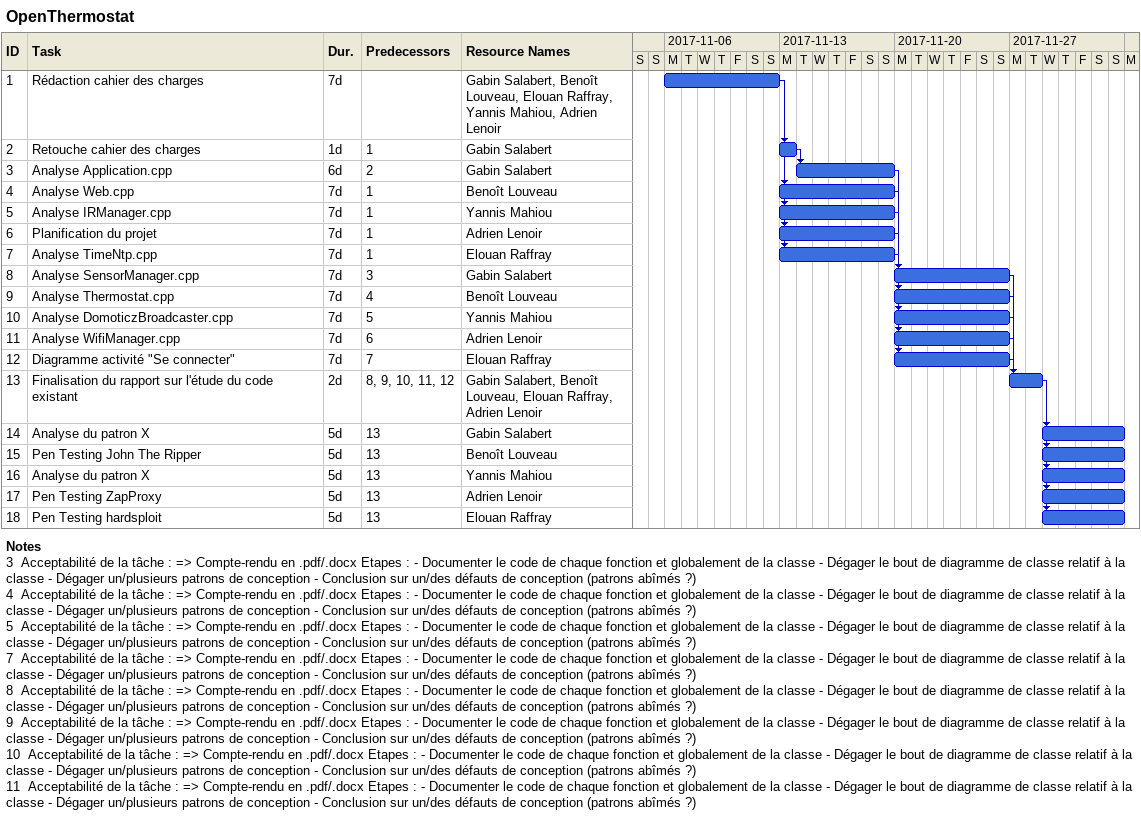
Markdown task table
OpenThermostat

| ID | Task | Duration | Start | Finish | Predecessors | Resources |
|---|---|---|---|---|---|---|
| 1 | Rédaction cahier des charges | 7d | 2017-11-06 | 2017-11-12 |  | Gabin Salabert, Benoît Louveau, Elouan Raffray, Yannis Mahiou, Adrien Lenoir |
| 2 | Retouche cahier des charges | 1d | 2017-11-13 | 2017-11-13 | 1 | Gabin Salabert |
| 3 | Analyse Application.cpp | 6d | 2017-11-14 | 2017-11-19 | 2 | Gabin Salabert |
| 4 | Analyse Web.cpp | 7d | 2017-11-13 | 2017-11-19 | 1 | Benoît Louveau |
| 5 | Analyse IRManager.cpp | 7d | 2017-11-13 | 2017-11-19 | 1 | Yannis Mahiou |
| 6 | Planification du projet | 7d | 2017-11-13 | 2017-11-19 | 1 | Adrien Lenoir |
| 7 | Analyse TimeNtp.cpp | 7d | 2017-11-13 | 2017-11-19 | 1 | Elouan Raffray |
| 8 | Analyse SensorManager.cpp | 7d | 2017-11-20 | 2017-11-26 | 3 | Gabin Salabert |
| 9 | Analyse Thermostat.cpp | 7d | 2017-11-20 | 2017-11-26 | 4 | Benoît Louveau |
| 10 | Analyse DomoticzBroadcaster.cpp | 7d | 2017-11-20 | 2017-11-26 | 5 | Yannis Mahiou |
| 11 | Analyse WifiManager.cpp | 7d | 2017-11-20 | 2017-11-26 | 6 | Adrien Lenoir |
| 12 | Diagramme activité "Se connecter" | 7d | 2017-11-20 | 2017-11-26 | 7 | Elouan Raffray |
| 13 | Finalisation du rapport sur l'étude du code existant | 2d | 2017-11-27 | 2017-11-28 | 8, 9, 10, 11, 12 | Gabin Salabert, Benoît Louveau, Elouan Raffray, Adrien Lenoir |
| 14 | Analyse du patron X | 5d | 2017-11-29 | 2017-12-03 | 13 | Gabin Salabert |
| 15 | Pen Testing John The Ripper | 5d | 2017-11-29 | 2017-12-03 | 13 | Benoît Louveau |
| 16 | Analyse du patron X | 5d | 2017-11-29 | 2017-12-03 | 13 | Yannis Mahiou |
| 17 | Pen Testing ZapProxy | 5d | 2017-11-29 | 2017-12-03 | 13 | Adrien Lenoir |
| 18 | Pen Testing hardsploit | 5d | 2017-11-29 | 2017-12-03 | 13 | Elouan Raffray |

Notes
- 3: Acceptabilité de la tâche : => Compte-rendu en .pdf/.docx Etapes : - Documenter le code de chaque fonction et globalement de la classe - Dégager le bout de diagramme de classe relatif à la classe - Dégager un/plusieurs patrons de conception - Conclusion sur un/des défauts de conception (patrons abîmés ?)
- 4: Acceptabilité de la tâche : => Compte-rendu en .pdf/.docx Etapes : - Documenter le code de chaque fonction et globalement de la classe - Dégager le bout de diagramme de classe relatif à la classe - Dégager un/plusieurs patrons de conception - Conclusion sur un/des défauts de conception (patrons abîmés ?)
- 5: Acceptabilité de la tâche : => Compte-rendu en .pdf/.docx Etapes : - Documenter le code de chaque fonction et globalement de la classe - Dégager le bout de diagramme de classe relatif à la classe - Dégager un/plusieurs patrons de conception - Conclusion sur un/des défauts de conception (patrons abîmés ?)
- 7: Acceptabilité de la tâche : => Compte-rendu en .pdf/.docx Etapes : - Documenter le code de chaque fonction et globalement de la classe - Dégager le bout de diagramme de classe relatif à la classe - Dégager un/plusieurs patrons de conception - Conclusion sur un/des défauts de conception (patrons abîmés ?)
- 8: Acceptabilité de la tâche : => Compte-rendu en .pdf/.docx Etapes : - Documenter le code de chaque fonction et globalement de la classe - Dégager le bout de diagramme de classe relatif à la classe - Dégager un/plusieurs patrons de conception - Conclusion sur un/des défauts de conception (patrons abîmés ?)
- 9: Acceptabilité de la tâche : => Compte-rendu en .pdf/.docx Etapes : - Documenter le code de chaque fonction et globalement de la classe - Dégager le bout de diagramme de classe relatif à la classe - Dégager un/plusieurs patrons de conception - Conclusion sur un/des défauts de conception (patrons abîmés ?)
- 10: Acceptabilité de la tâche : => Compte-rendu en .pdf/.docx Etapes : - Documenter le code de chaque fonction et globalement de la classe - Dégager le bout de diagramme de classe relatif à la classe - Dégager un/plusieurs patrons de conception - Conclusion sur un/des défauts de conception (patrons abîmés ?)
- 11: Acceptabilité de la tâche : => Compte-rendu en .pdf/.docx Etapes : - Documenter le code de chaque fonction et globalement de la classe - Dégager le bout de diagramme de classe relatif à la classe - Dégager un/plusieurs patrons de conception - Conclusion sur un/des défauts de conception (patrons abîmés ?)
